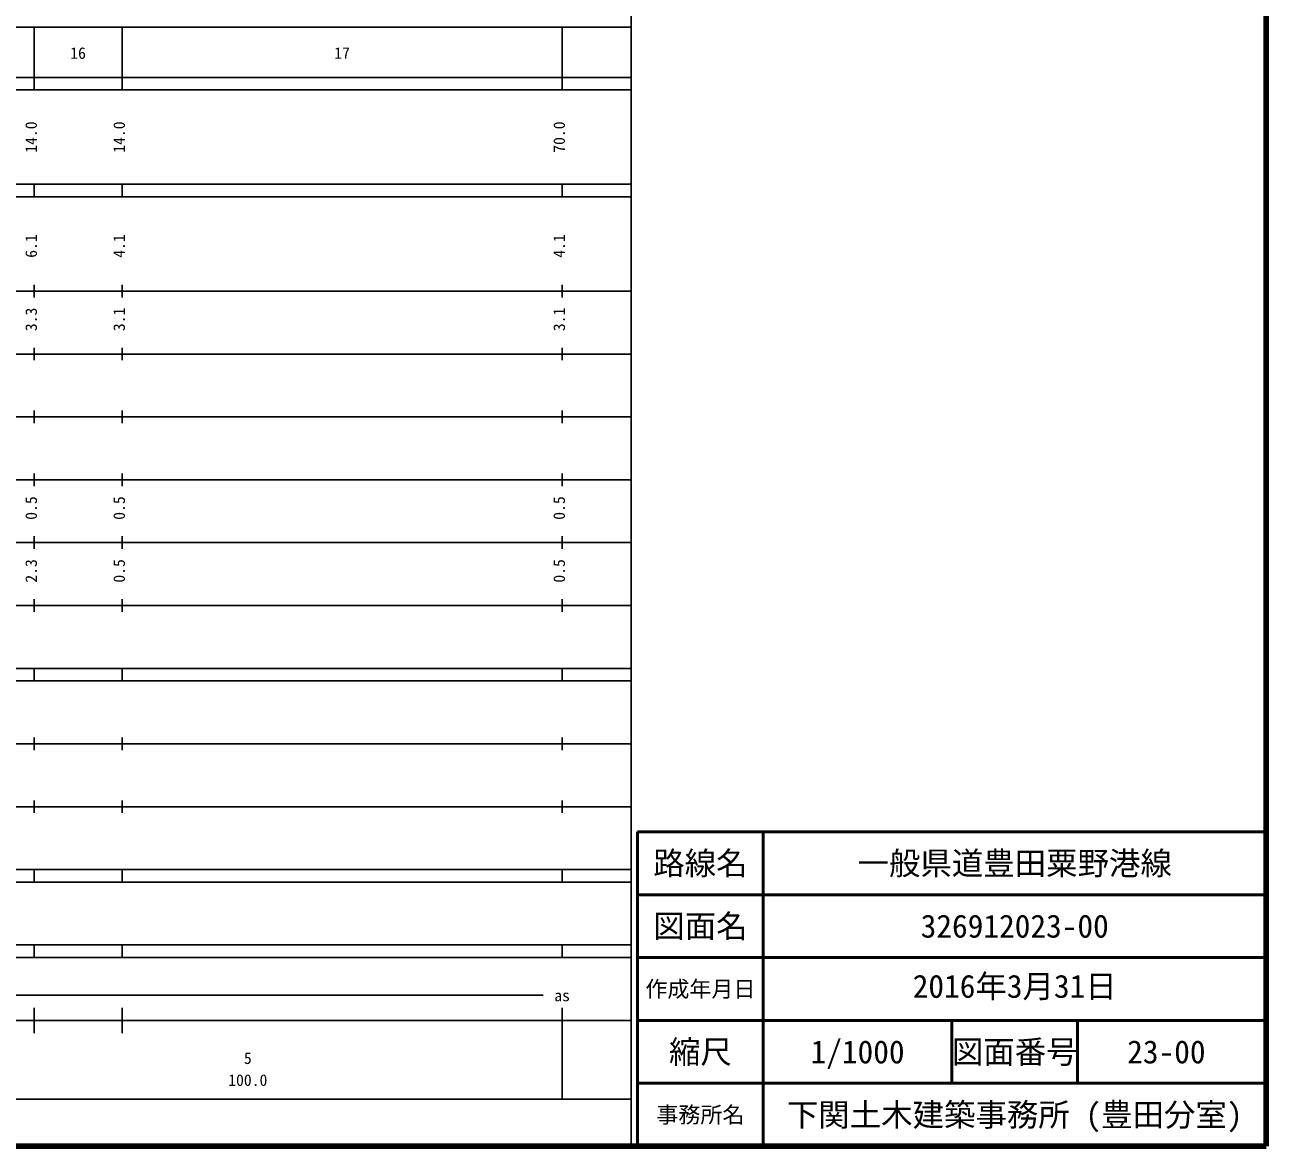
# Model space of a CAD drawing. Units: millimetres on the paper, enlarged 1000 times. Extents: x 40000 to 680000, y 20000 to 380000.
# Drawn here: x 482532 to 680000, y 20000 to 198357 of the extents above; entities that cross this region are included whole.
import ezdxf
from ezdxf.enums import TextEntityAlignment as Align

# ---------------------------------------------------------------- set-up
doc = ezdxf.new("R2010")
doc.units = ezdxf.units.MM
doc.header["$LTSCALE"] = 1000
for name, color, linetype, lineweight in [('M-TTL', 2, 'Continuous', 140), ('M-TTL-BAND', 7, 'Continuous', 25), ('M-TTL-FRAM', 2, 'Continuous', 50), ('M-TTL-LINE', 7, 'Continuous', 50)]:
    doc.layers.add(name, color=color, linetype=linetype, lineweight=lineweight)
doc.layers.add('M-TTL-TXT', color=7, linetype='Continuous')
doc.styles.add('ＭＳ ゴシック', font='')
doc.styles.get('ＭＳ ゴシック').set_extended_font_data('MS Gothic')

msp = doc.modelspace()

# ---------------------------------------------------------------- linework, layer by layer
at = {"layer": 'M-TTL'}
for p, q in [((680000, 20000), (680000, 380000)), ((40000, 20000), (680000, 20000))]:
    msp.add_line(p, q, dxfattribs=at)
at = {"layer": 'M-TTL-BAND'}
for p, q in [((579000, 20000), (579000, 370000)), ((68000, 198000), (579000, 198000)), ((484000, 188000), (484000, 198000)), ((498000, 188000), (498000, 198000)), ((568000, 188000), (568000, 198000)), ((40000, 190000), (579000, 190000)), ((40000, 188000), (579000, 188000)), ((40000, 173000), (579000, 173000)), ((484000, 171000), (484000, 173000)), ((498000, 171000), (498000, 173000)), ((568000, 171000), (568000, 173000)), ((40000, 171000), (579000, 171000)), ((484000, 155000), (484000, 157000)), ((498000, 155000), (498000, 157000)), ((568000, 155000), (568000, 157000)), ((40000, 156000), (579000, 156000)), ((484000, 145000), (484000, 147000)), ((498000, 145000), (498000, 147000)), ((568000, 145000), (568000, 147000)), ((46000, 146000), (579000, 146000)), ((484000, 135000), (484000, 137000)), ((498000, 135000), (498000, 137000)), ((568000, 135000), (568000, 137000)), ((52000, 136000), (579000, 136000)), ((484000, 125000), (484000, 127000)), ((498000, 125000), (498000, 127000)), ((568000, 125000), (568000, 127000)), ((46000, 126000), (579000, 126000)), ((484000, 115000), (484000, 117000)), ((498000, 115000), (498000, 117000)), ((568000, 115000), (568000, 117000)), ((52000, 116000), (579000, 116000)), ((484000, 105000), (484000, 107000)), ((498000, 105000), (498000, 107000)), ((568000, 105000), (568000, 107000)), ((46000, 106000), (579000, 106000)), ((40000, 96000), (579000, 96000)), ((484000, 94000), (484000, 96000)), ((498000, 94000), (498000, 96000)), ((568000, 94000), (568000, 96000)), ((40000, 94000), (579000, 94000)), ((484000, 83000), (484000, 85000)), ((498000, 83000), (498000, 85000)), ((568000, 83000), (568000, 85000)), ((49000, 84000), (579000, 84000)), ((40000, 74000), (579000, 74000)), ((484000, 73000), (484000, 75000)), ((498000, 73000), (498000, 75000)), ((568000, 73000), (568000, 75000)), ((40000, 64000), (579000, 64000)), ((484000, 62000), (484000, 64000)), ((498000, 62000), (498000, 64000)), ((568000, 62000), (568000, 64000)), ((40000, 62000), (579000, 62000)), ((40000, 52000), (579000, 52000)), ((484000, 50000), (484000, 52000)), ((498000, 50000), (498000, 52000)), ((568000, 50000), (568000, 52000)), ((40000, 50000), (579000, 50000)), ((71000, 44000), (565000, 44000)), ((484000, 38000), (484000, 42000)), ((498000, 38000), (498000, 42000)), ((568000, 27500), (568000, 42000)), ((40000, 40000), (579000, 40000)), ((68000, 27500), (579000, 27500))]:
    msp.add_line(p, q, dxfattribs=at)
at = {"layer": 'M-TTL-FRAM'}
for p, q in [((680000, 70000), (580000, 70000)), ((580000, 70000), (580000, 20000))]:
    msp.add_line(p, q, dxfattribs=at)
at = {"layer": 'M-TTL-LINE'}
for p, q in [((600000, 70000), (600000, 20000)), ((680000, 60000), (580000, 60000)), ((680000, 50000), (580000, 50000)), ((680000, 40000), (580000, 40000)), ((630000, 40000), (630000, 30000)), ((650000, 40000), (650000, 30000)), ((680000, 30000), (580000, 30000))]:
    msp.add_line(p, q, dxfattribs=at)

# ---------------------------------------------------------------- texts
at = {"layer": 'M-TTL-BAND', "style": 'ＭＳ ゴシック'}
for s, p in [('16', (491000, 192405)), ('17', (533000, 192405)), ('as', (568000, 42500)), ('5', (518000, 32523)), ('100.0', (518000, 29033))]:
    msp.add_text(s, height=1833, dxfattribs=at).set_placement(p, align=Align.BOTTOM_CENTER)
for s, p in [('14.0', (485000, 180500)), ('14.0', (499000, 180500)), ('70.0', (569000, 180500)), ('6.1', (485000, 163174)), ('4.1', (499000, 163174)), ('4.1', (569000, 163174)), ('3.3', (485000, 151500)), ('3.1', (499000, 151500)), ('3.1', (569000, 151500)), ('0.5', (485000, 121500)), ('0.5', (499000, 121500)), ('0.5', (569000, 121500)), ('2.3', (485000, 111500)), ('0.5', (499000, 111500)), ('0.5', (569000, 111500))]:
    msp.add_text(s, height=1833, rotation=90, dxfattribs=at).set_placement(p, align=Align.BOTTOM_CENTER)
at = {"layer": 'M-TTL-TXT', "style": 'ＭＳ ゴシック'}
for s, height, p in [('路線名', 3666, (590000, 65000)), ('路線名', 3666, (590000, 65000)), ('一般県道豊田粟野港線', 3666, (640000, 65000)), ('図面名', 3666, (590000, 55000)), ('図面名', 3666, (590000, 55000)), ('326912023-00', 3666, (640000, 55000)), ('作成年月日', 2566, (590000, 45000)), ('作成年月日', 2566, (590000, 45000)), ('縮尺', 3666, (590000, 35000)), ('縮尺', 3666, (590000, 35000)), ('1/1000', 3666, (615000, 35000)), ('図面番号', 3666, (640000, 35000)), ('図面番号', 3666, (640000, 35000)), ('23-00', 3666, (664125, 35000)), ('事務所名', 2566, (590000, 25000)), ('事務所名', 2566, (590000, 25000)), ('下関土木建築事務所 (豊田分室)', 3666, (640000, 25000))]:
    msp.add_text(s, height=height, dxfattribs=at).set_placement(p, align=Align.MIDDLE_CENTER)
msp.add_text('2016年3月31日', height=3666, dxfattribs=at).set_placement((640000, 42500), align=Align.BOTTOM_CENTER)

doc.saveas('drawing.dxf')
